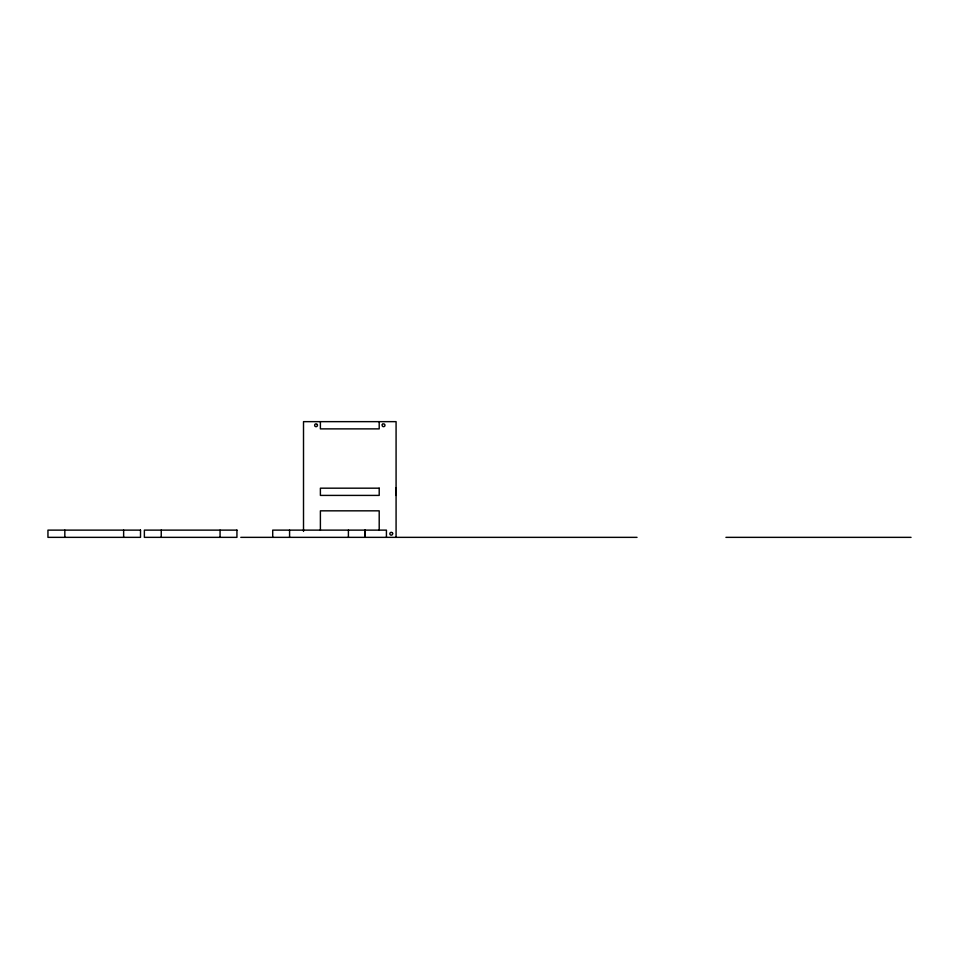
<?xml version="1.0" encoding="UTF-8"?>
<svg xmlns="http://www.w3.org/2000/svg" width="959" height="959" viewBox="0 0 959 959"><rect width="100%" height="100%" fill="white"/><g stroke="black" fill="none" stroke-linecap="round" stroke-linejoin="round"><path stroke-width="1.44" d="M396.079 488.179L396.079 495.407M240.793 537.352L637.028 537.352M725.927 537.352L911.05 537.352M396.079 537.352L396.079 421.648L303.512 421.648L303.512 531.418M395.875 488.179L395.875 495.407M386.429 537.352L386.429 530.123L272.716 530.123L272.716 537.352M379.201 421.648L379.201 428.877L320.39 428.877L320.39 421.648M379.201 530.123L379.201 510.835L320.39 510.835L320.39 530.123M365.223 530.123L365.271 537.352M365.079 530.123L365.079 537.352M348.405 530.123L348.405 537.352M289.582 530.123L289.582 537.352M220.067 530.123L220.067 537.352M161.244 530.123L161.244 537.352M123.639 530.123L123.639 537.352M64.828 530.123L64.828 537.352M382.401 424.369L382.209 424.693A1.45 1.45 0 0 0 384.679 426.156L384.871 425.832A1.45 1.45 0 0 0 382.401 424.369M379.201 488.179L320.39 488.179L320.39 495.407L379.201 495.407L379.201 488.179M140.517 530.123L47.95 530.123L47.95 537.352L140.517 537.352L140.517 530.123M236.933 530.123L144.365 530.123L144.365 537.352L236.933 537.352L236.933 530.123M392.591 533.168L392.399 532.844A1.45 1.45 0 0 0 389.929 534.307L390.121 534.631A1.45 1.45 0 0 0 392.591 533.168M317.381 424.693L317.189 424.369A1.45 1.45 0 0 0 314.72 425.832L314.912 426.156A1.45 1.45 0 0 0 317.381 424.693"/></g></svg>
